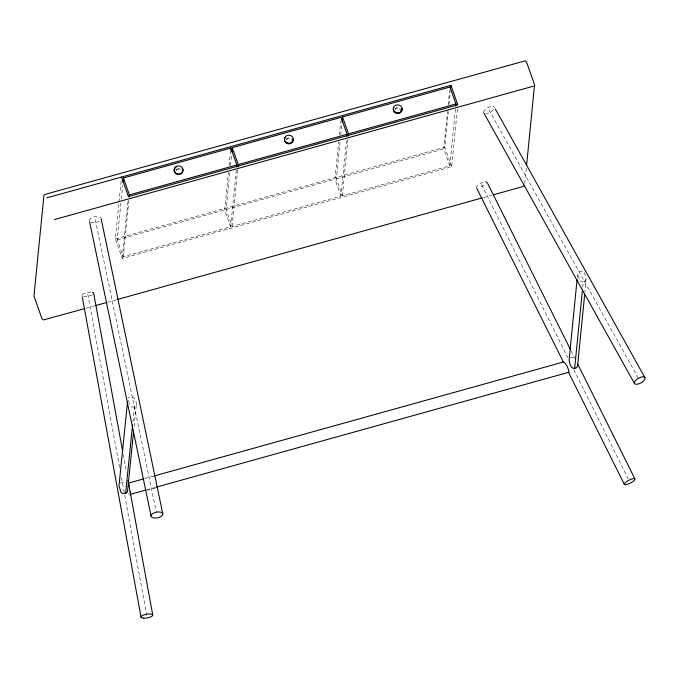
<?xml version="1.0" encoding="UTF-8"?>
<svg xmlns="http://www.w3.org/2000/svg" width="679" height="679" viewBox="0 0 679 679"><rect width="100%" height="100%" fill="white"/><g stroke="black" fill="none" stroke-linecap="round" stroke-linejoin="round"><path stroke-width="0.51" stroke-dasharray="3.4 2.55" d="M457.408 109.047L451.671 166.728L122.271 258.453L115.362 238.94L118.91 203.284M119.012 202.232L121.202 180.215M236.3 170.208L230.665 226.837L123.23 256.755L117.238 239.84L120.887 203.14M121.312 198.947L122.661 185.316M122.271 258.453L128.008 200.78M123.23 256.755L128.866 200.127M230.665 226.837L224.673 209.93L228.433 172.177M229.052 165.88L230.521 151.196M346.468 140.553L340.934 196.129L232.082 226.447L226.09 209.531L229.85 171.779M230.478 165.489L231.624 153.955M232.082 226.447L237.718 169.818M340.934 196.129L334.951 179.222L338.702 141.47M339.33 135.172L340.688 121.541M455.422 109.192L449.795 165.82L342.36 195.739L336.368 178.823L340.018 142.115M340.748 134.782L341.893 123.238M342.36 195.739L347.988 139.11M449.795 165.82L443.803 148.905L447.554 111.152M448.182 104.863L449.642 90.18M451.671 166.728L444.762 147.207L448.31 111.551M449.04 104.21L450.287 91.631M524.765 183.449L526.335 167.654M577.303 277.321C576.539 273.849 579.229 270.828 582.599 271.048L584.203 272.364L586.079 277.915L584.95 291.656M582.718 287.327L583.244 282.065L585.205 281.14L586.206 279.035M132.889 421.786L134.383 407.044C139.594 404.243 133.211 393.353 128.136 397.911M134.094 426.539L136.326 404.582M120.387 483.159L122.814 482.285L125.174 483.915M570.182 357.723L572.796 357.477L574.858 359.208M134.383 407.044L131.268 406.942L128.993 402.689M115.362 238.94L444.762 147.207M117.238 239.84L224.673 209.93M226.09 209.531L334.951 179.222M336.368 178.823L443.803 148.905M86.08 308.224L94.245 305.949M107.52 302.248L116.712 299.694M483.338 197.597L491.503 195.323M144.822 478.559L154.014 475.996M146.893 489.763L155.067 487.488M146.452 490.527L155.635 487.972M583.244 282.065L580.248 281.098L577.617 274.189M489.007 109.973L638.659 378.712M128.458 493.709L128.917 494.541M486.835 181.828L487.777 183.72M571.031 350.72L574.816 358.317M481.581 184.629L567.669 357.324M573.823 369.665L628.219 478.78M128.221 400.474L128.696 401.849M95.238 219.623L156.518 512.925M123.281 454.48L126.532 472.177M87.812 294.287L119.742 468.187M121.465 477.558L124.529 494.219M124.715 495.263L146.893 616.057M81.989 295.501L82.371 297.58M394.966 109.412A2.716 2.47 5.7 0 1 398.183 107.571A2.716 2.47 5.7 0 1 400.271 110.533A2.716 2.47 5.7 0 0 395.136 109.48M286.114 139.73A2.716 2.47 5.7 0 1 291.469 140.205M286.283 139.798A2.716 2.47 5.7 0 1 291.274 140.239M175.844 170.437A2.716 2.47 5.7 0 1 177.015 168.901M177.652 168.63A2.716 2.47 5.7 0 1 181.2 170.913M176.014 170.505A2.716 2.47 5.7 0 1 180.699 170.361M99.516 220.998A5.975 2.911 -11.5 0 1 91.198 222.398M89.356 220.607A5.975 2.911 -11.5 0 1 94.313 216.847A5.975 2.911 -11.5 0 1 100.882 217.917M476.811 187.65A5.975 1.596 -26.8 0 1 480.859 183.211A5.975 1.596 -26.8 0 1 486.843 182.583A5.975 1.596 -26.8 0 1 478.712 187.446M483.652 112.12A5.975 2.64 -29.5 0 1 489.287 106.917A5.975 2.64 -29.5 0 1 494.363 107.825M493.506 109.642A5.975 2.64 -29.5 0 1 486.088 113.69M92.556 294.652A5.975 1.867 -10.1 0 1 84.315 296.367A5.975 1.867 -10.1 0 1 83.067 293.914A5.975 1.867 -10.1 0 1 91.309 292.199"/><path stroke-width="1.02" d="M568.9 372.355C569.291 371.591 566.77 363.324 563.485 361.975L154.014 475.996M122.975 182.167L123.391 177.974L230.826 148.056L236.818 164.972L236.615 167.068M129.18 196.986L129.383 194.881L123.391 177.974M230.622 150.152L230.826 148.056M231.836 151.85L232.252 147.657L341.104 117.348L347.096 134.264L346.884 136.36M238.032 166.669L238.236 164.573L232.252 147.657M342.004 122.195L342.522 116.949L449.956 87.031L455.949 103.946L455.736 106.043M348.302 135.961L348.514 133.865L342.522 116.949M450.5 89.535L450.915 85.333L46.741 197.886M526.548 165.549L534.568 84.765L526.581 62.205L525.24 60.83L45.12 194.381L43.957 195.255L33.95 296.044L41.937 318.604L43.278 319.979L84.035 308.792M577.099 279.409L569.104 359.751C569.486 363.783 571.353 370.7 576.59 367.755L577.515 366.371L584.636 294.813M574.655 368.332L582.506 289.432M127.516 401.892L118.986 485.892L121.032 492.343L122.458 493.667L126.566 492.971L127.508 491.384L133.568 431.768M125.615 493.378L132.566 424.944M524.561 185.554L523.161 186.504L493.548 194.754M130.198 495.033L130.478 493.692L128.484 483.109L143.804 478.839M129.383 194.881L236.818 164.972M238.236 164.573L347.096 134.264M348.514 133.865L455.949 103.946M54.413 219.572L533.371 86.199M95.264 305.66L106.501 302.537M117.73 299.405L482.311 197.886M130.555 494.312L145.875 490.043M156.085 487.199L568.713 372.296M495.288 108.963L644.94 377.702A5.975 2.64 -29.5 0 1 638.039 384.076A5.975 2.64 -29.5 0 1 636.104 379.926A5.975 2.64 -29.5 0 1 644.94 377.711M483.762 112.833L634.449 383.431M487.777 183.72L570.564 349.778M577.659 364.012L634.89 478.822M476.802 188.389L563.366 362.026M568.569 372.465L624.391 484.433M450.915 85.333L457.824 104.855L128.424 196.579L121.516 177.066M101.129 218.638L162.833 514.011A5.975 2.911 -11.5 0 1 154.15 518.035A5.975 2.911 -11.5 0 1 153.87 512.951A5.975 2.911 -11.5 0 1 162.833 514.011M89.577 221.643L151.069 515.981M93.643 293.073L122.704 451.357M128.059 480.511L129.018 485.714M130.164 491.961L152.724 614.843M82.371 297.58L141.071 617.27M127.38 490.34L127.508 491.384M401.858 108.377A4.413 4.015 5.7 0 1 397.308 113.546A4.413 4.015 5.7 0 1 393.727 107.655M398.386 113.003A2.716 2.47 5.7 0 1 396.986 113.045M396.324 112.824A2.716 2.47 5.7 0 1 395.738 112.442M293.005 138.694A4.413 4.015 5.7 0 1 287.888 143.778A4.413 4.015 5.7 0 1 285.528 137.116M287.463 143.133A2.716 2.47 5.7 0 1 286.886 142.76M182.235 168.443A4.413 4.015 5.7 0 1 180.937 173.985A4.413 4.015 5.7 0 1 174.834 172.695A4.413 4.015 5.7 0 1 176.133 167.153M92.42 292.369A5.975 1.867 -10.1 0 1 93.21 292.666M394.771 111.806A4.413 4.015 5.7 0 0 402.044 109.786A4.413 4.015 5.7 0 0 396.366 105.024A4.413 4.015 5.7 0 0 394.771 111.806M285.918 142.123A4.413 4.015 5.7 0 0 293.192 140.095A4.413 4.015 5.7 0 0 287.514 135.342A4.413 4.015 5.7 0 0 285.918 142.123M175.649 172.831A4.413 4.015 5.7 0 0 182.914 170.802A4.413 4.015 5.7 0 0 177.236 166.049A4.413 4.015 5.7 0 0 175.649 172.831M626.768 484.45A5.975 1.596 -26.8 0 0 635.018 479.221A5.975 1.596 -26.8 0 0 627.133 481.216A5.975 1.596 -26.8 0 0 626.768 484.45M143.405 618.145A5.975 1.867 -10.1 0 0 152.758 615.335A5.975 1.867 -10.1 0 0 144.534 614.699A5.975 1.867 -10.1 0 0 143.405 618.145"/></g></svg>
